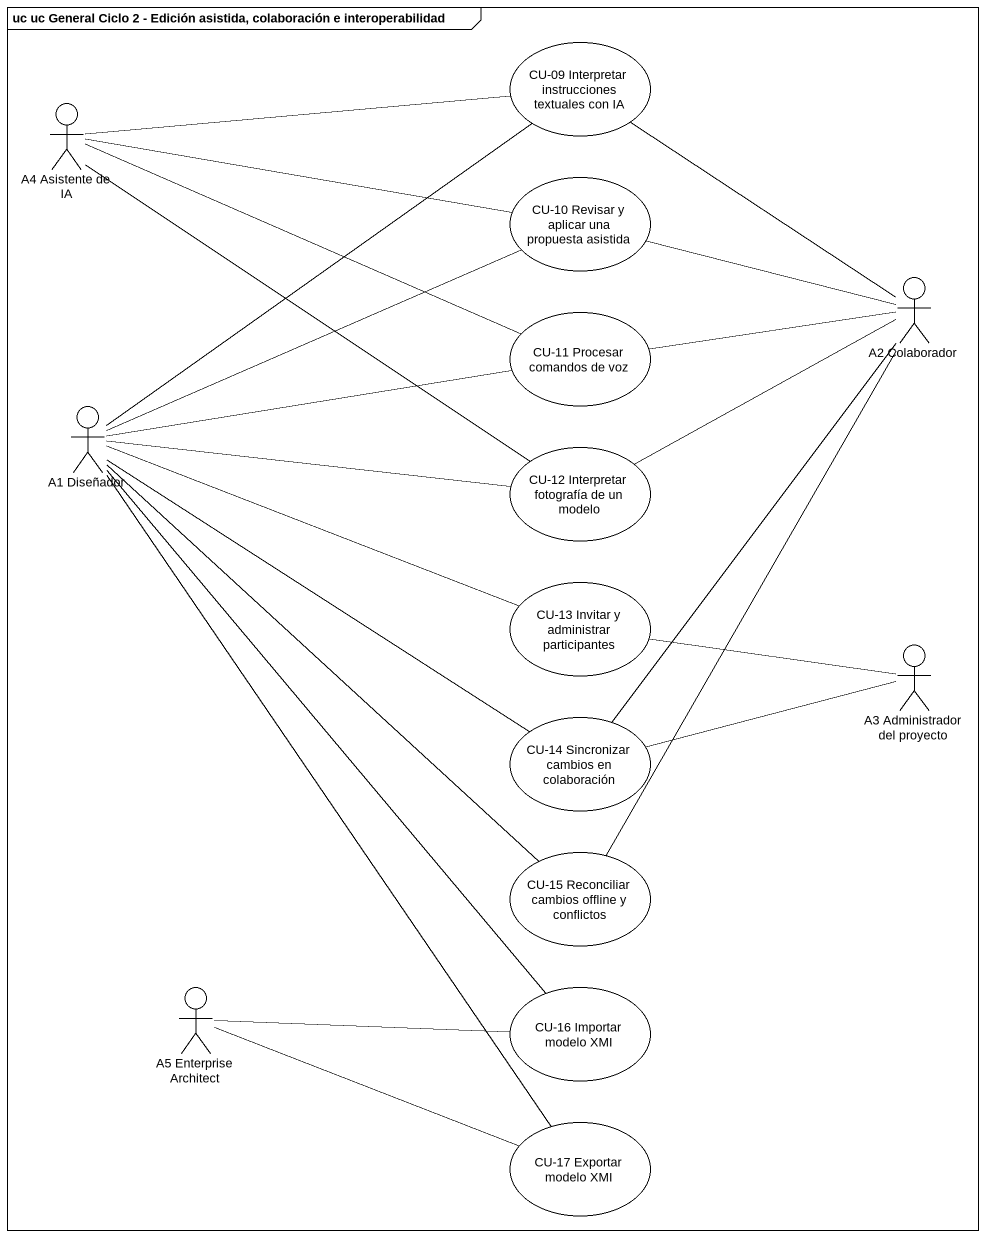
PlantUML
@startuml
mainframe uc uc General Ciclo 2 - Edición asistida, colaboración e interoperabilidad
usecase "CU-09 Interpretar instrucciones textuales con IA" as CU_09_Interpretar
actor "A4 Asistente de IA" as A4_Asistente_de_IA
usecase "CU-10 Revisar y aplicar una propuesta asistida" as CU_10_Revisar_y_aplicar_una
actor "A2 Colaborador" as A2_Colaborador
usecase "CU-11 Procesar comandos de voz" as CU_11_Procesar_comandos_de
actor "A1 Diseñador" as A1_Diseñador
usecase "CU-12 Interpretar fotografía de un modelo" as CU_12_Interpretar
usecase "CU-13 Invitar y administrar participantes" as CU_13_Invitar_y_administrar
actor "A3 Administrador del proyecto" as A3_Administrador_del
usecase "CU-14 Sincronizar cambios en colaboración" as CU_14_Sincronizar_cambios
usecase "CU-15 Reconciliar cambios offline y conflictos" as CU_15_Reconciliar_cambios
actor "A5 Enterprise Architect" as A5_Enterprise_Architect
usecase "CU-16 Importar modelo XMI" as CU_16_Importar_modelo_XMI
usecase "CU-17 Exportar modelo XMI" as CU_17_Exportar_modelo_XMI
A4_Asistente_de_IA -right- CU_09_Interpretar
A4_Asistente_de_IA -right- CU_10_Revisar_y_aplicar_una
A4_Asistente_de_IA -right- CU_11_Procesar_comandos_de
A4_Asistente_de_IA -- CU_12_Interpretar
A2_Colaborador -up- CU_09_Interpretar
A2_Colaborador -left- CU_10_Revisar_y_aplicar_una
A2_Colaborador -left- CU_11_Procesar_comandos_de
A2_Colaborador -left- CU_12_Interpretar
A2_Colaborador -- CU_14_Sincronizar_cambios
A2_Colaborador -- CU_15_Reconciliar_cambios
A1_Diseñador -up- CU_09_Interpretar
A1_Diseñador -right- CU_10_Revisar_y_aplicar_una
A1_Diseñador -right- CU_11_Procesar_comandos_de
A1_Diseñador -right- CU_12_Interpretar
A1_Diseñador -right- CU_13_Invitar_y_administrar
A1_Diseñador -right- CU_14_Sincronizar_cambios
A1_Diseñador -- CU_15_Reconciliar_cambios
A1_Diseñador -- CU_16_Importar_modelo_XMI
A1_Diseñador -- CU_17_Exportar_modelo_XMI
A3_Administrador_del -left- CU_13_Invitar_y_administrar
A3_Administrador_del -left- CU_14_Sincronizar_cambios
A5_Enterprise_Architect -right- CU_16_Importar_modelo_XMI
A5_Enterprise_Architect -right- CU_17_Exportar_modelo_XMI
@enduml
